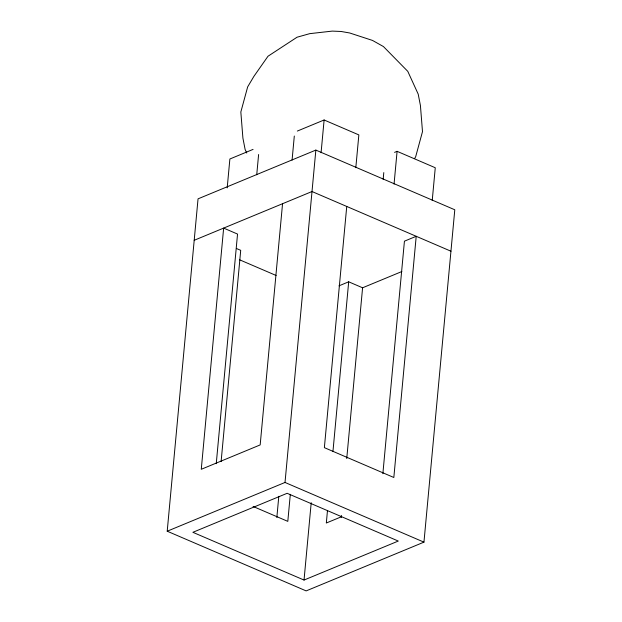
<?xml version="1.0" encoding="UTF-8"?>
<svg xmlns="http://www.w3.org/2000/svg" width="622" height="622" viewBox="0 0 622 622"><rect width="100%" height="100%" fill="white"/><g stroke="black" fill="none" stroke-linecap="round" stroke-linejoin="round"><path stroke-width="0.93" d="M167.209 531.211L198.045 198.846L315.852 150.089L454.791 209.777L423.955 542.143L306.148 590.9L167.209 531.211L285.016 482.454L423.955 542.143M227.193 187.898L229.876 158.991L253.076 149.389M216.246 463.685L237.542 234.066L223.648 228.095L201.271 469.291L260.175 444.917L282.551 203.721M221.113 461.617L240.714 250.332L236.376 248.466M256.731 174.751L258.612 154.513M292.076 160.126L294.307 136.031M276.837 517.566L278.804 496.34M285.016 482.454L315.852 150.089M321.076 152.755L324.116 119.984L358.855 134.904L355.815 167.676M290.318 494.358L287.807 521.368L253.076 506.448M304.034 580.054L398.282 541.054L287.131 493.3L192.882 532.308L304.034 580.054L311.21 502.731M346.742 206.45L324.365 447.646L393.835 477.494L416.211 236.298L404.432 241.173L382.864 473.684M327.483 510.468L326.325 523.009L341.494 516.734M332.941 451.619L348.693 281.813L362.587 287.784L401.859 271.534M341.291 517.403L341.47 515.475M346.749 458.554L362.587 287.784M383.168 179.338L383.79 172.589M394.053 184.104L397.093 151.333L435.268 167.738L432.228 200.502M414.711 158.377L415.667 156.767L422.493 131.631L420.425 105.538L418.202 94.132L407.775 71.336L383.432 46.557L372.508 40.43L349.657 32.974L341.089 31.473L332.311 31.1L309.748 33.65L297.052 37.219L268.004 56.229L253.893 76.374L247.665 86.87L240.838 111.999L242.907 138.092L245.13 149.505L246.74 153.012M297.347 131.063L324.116 119.984M394.566 152.374L397.093 151.333M194.196 240.286L312.003 191.529L450.95 251.218M338.974 285.84L348.693 281.813M239.618 259.802L276.137 275.484"/></g></svg>
